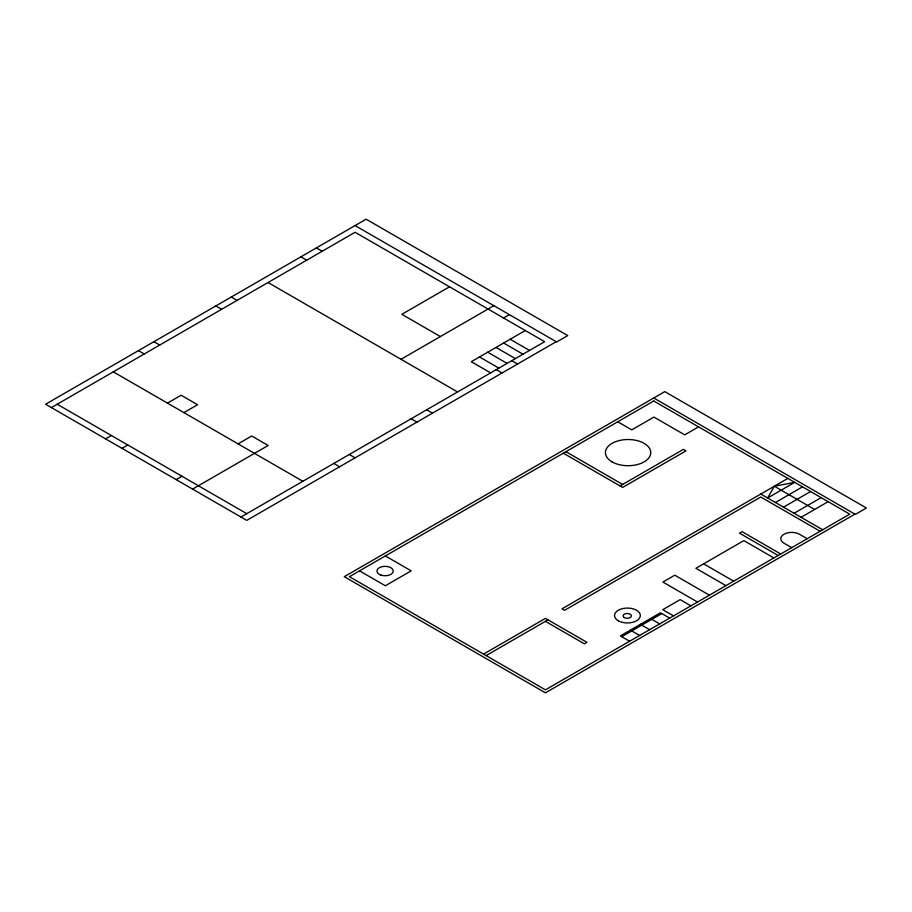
<?xml version="1.0" encoding="UTF-8"?>
<svg xmlns="http://www.w3.org/2000/svg" width="912" height="912" viewBox="0 0 912 912"><rect width="100%" height="100%" fill="white"/><g stroke="black" fill="none" stroke-linecap="round" stroke-linejoin="round"><path stroke-width="1.37" d="M774.322 486.221L767.63 497.998L794.705 482.357L774.322 486.221L814.61 509.477M51.403 407.584L355.076 232.264L544.635 341.704L240.962 517.024M105.564 438.854L111.367 435.503M167.455 403.115L181.123 395.227L197.562 404.723L183.893 412.612M122.003 448.351L127.805 444.999M449.525 286.79L401.861 314.321L440.382 336.562M176.164 479.609L181.967 476.269M238.055 443.882L251.723 435.993L268.162 445.478L192.603 489.106M401.018 359.282L493.859 305.68M503.527 317.969L509.329 314.617M525.289 330.532L471.287 361.711L490.633 372.871M556.24 341.704L246.764 520.376L45.6 404.233L366.122 219.188L567.72 335.582L556.685 341.954L355.076 225.56M698.569 426.85L684.707 434.853L653.915 417.08L631.754 429.871L617.732 421.777M620.069 485.936L683.419 449.365L685.995 450.859L622.645 487.43L563.331 453.184M483.542 654.098L545.433 618.37L586.952 642.333L584.375 643.826L545.433 621.346M787.865 478.401L561.986 608.817L564.562 610.299L760.779 497.017L820.105 531.263M486.119 655.591L548.021 619.852M775.428 502.501L802.514 486.86M783.511 507.163L810.597 491.534M794.101 513.274L821.188 497.644M801.067 517.298L828.153 501.657M621.745 636.701L661.804 613.582M854.92 514.14L545.433 692.812L344.28 576.68L664.791 391.624L866.4 508.018L855.353 514.391L653.756 397.997M510.161 339.264L529.507 350.436M503.629 343.037L522.964 354.209M760.779 494.042L822.681 529.769M496.025 347.426L515.36 358.598M316.396 247.893L322.198 251.245M511.746 360.685L517.549 364.036M487.738 352.214L507.083 363.375M807.2 538.707L799.471 534.238A10.944 6.316 0 0 0 783.989 534.238A10.944 6.316 0 0 0 783.989 543.176L791.73 547.645M479.518 356.957L498.853 368.129M300.914 256.831L306.717 260.182M496.276 369.622L502.079 372.962M780.729 553.994L742.049 531.662L739.461 533.144L778.153 555.476M773.878 557.95L743.861 540.611L695.902 568.301L725.929 585.629M565.907 451.691L622.645 484.454M268.037 282.515L457.596 391.955M703.642 563.833L733.658 581.161M231.283 297.027L237.086 300.379M426.645 409.819L432.448 413.17M215.813 305.965L221.616 309.316M411.175 418.756L416.978 422.108M709.399 595.171L674.789 575.187L662.899 582.05L697.52 602.034M690.931 605.842L680.17 599.629L662.762 609.672L673.523 615.885M669.67 618.119L660.436 612.784L620.377 635.915L629.611 641.239M650.427 618.564L659.65 623.899M153.911 341.704L159.725 345.044M349.273 454.484L355.076 457.835M640.406 624.355L649.64 629.679M630.397 630.135L639.62 635.459M138.442 350.63L144.244 353.981M333.803 463.421L339.606 466.773M113.293 371.845L302.852 481.285M385.354 555.932L411.187 570.855L385.354 585.766L359.522 570.855M57.205 404.233L246.764 513.673M653.756 400.984L349.433 576.68L545.433 689.837L849.756 514.14L653.756 400.984M618.325 620.776A12.882 7.433 0 0 0 639.871 617.435A12.882 7.433 0 0 0 624.093 608.327A12.882 7.433 0 0 0 618.325 620.776M624.332 617.561A4.161 2.405 0 0 0 631.286 616.489A4.161 2.405 0 0 0 626.191 613.548A4.161 2.405 0 0 0 624.332 617.561M612.055 461.871A22.686 13.099 0 0 0 650.005 456A22.686 13.099 0 0 0 622.223 439.96A22.686 13.099 0 0 0 612.055 461.871M381.011 575.119A8.151 4.708 0 0 0 393.232 571.037A8.151 4.708 0 0 0 381.011 566.968A8.151 4.708 0 0 0 381.011 575.119"/></g></svg>
